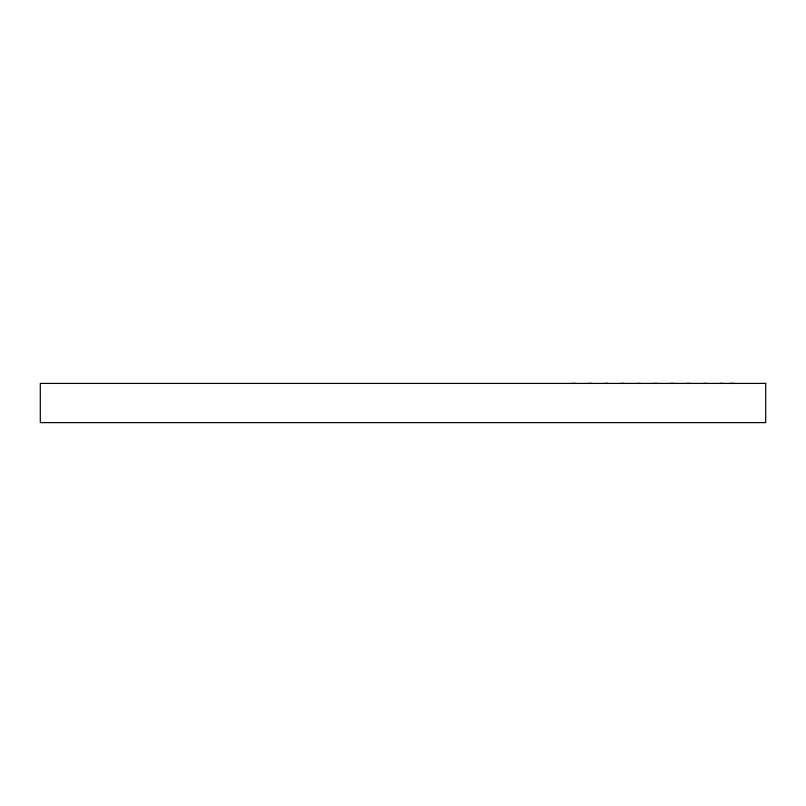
<?xml version="1.0" encoding="UTF-8"?>
<svg xmlns="http://www.w3.org/2000/svg" width="806" height="806" viewBox="0 0 806 806"><rect width="100%" height="100%" fill="white"/><g stroke="black" fill="none" stroke-linecap="round" stroke-linejoin="round"><path stroke-width="1.21" d="M572.058 383.384L574.91 383.384M588.481 383.384L591.332 383.384M604.903 383.384L607.754 383.384M621.335 383.384L624.187 383.384M637.758 383.384L640.609 383.384M654.18 383.384L657.031 383.384M670.602 383.384L673.453 383.374M687.024 383.374L689.886 383.374M703.457 383.374L706.308 383.374M719.879 383.374L722.73 383.374M729.39 383.374L734.326 383.414M765.7 383.414L40.3 383.414L40.3 422.626L765.7 422.626L765.7 383.414"/></g></svg>
